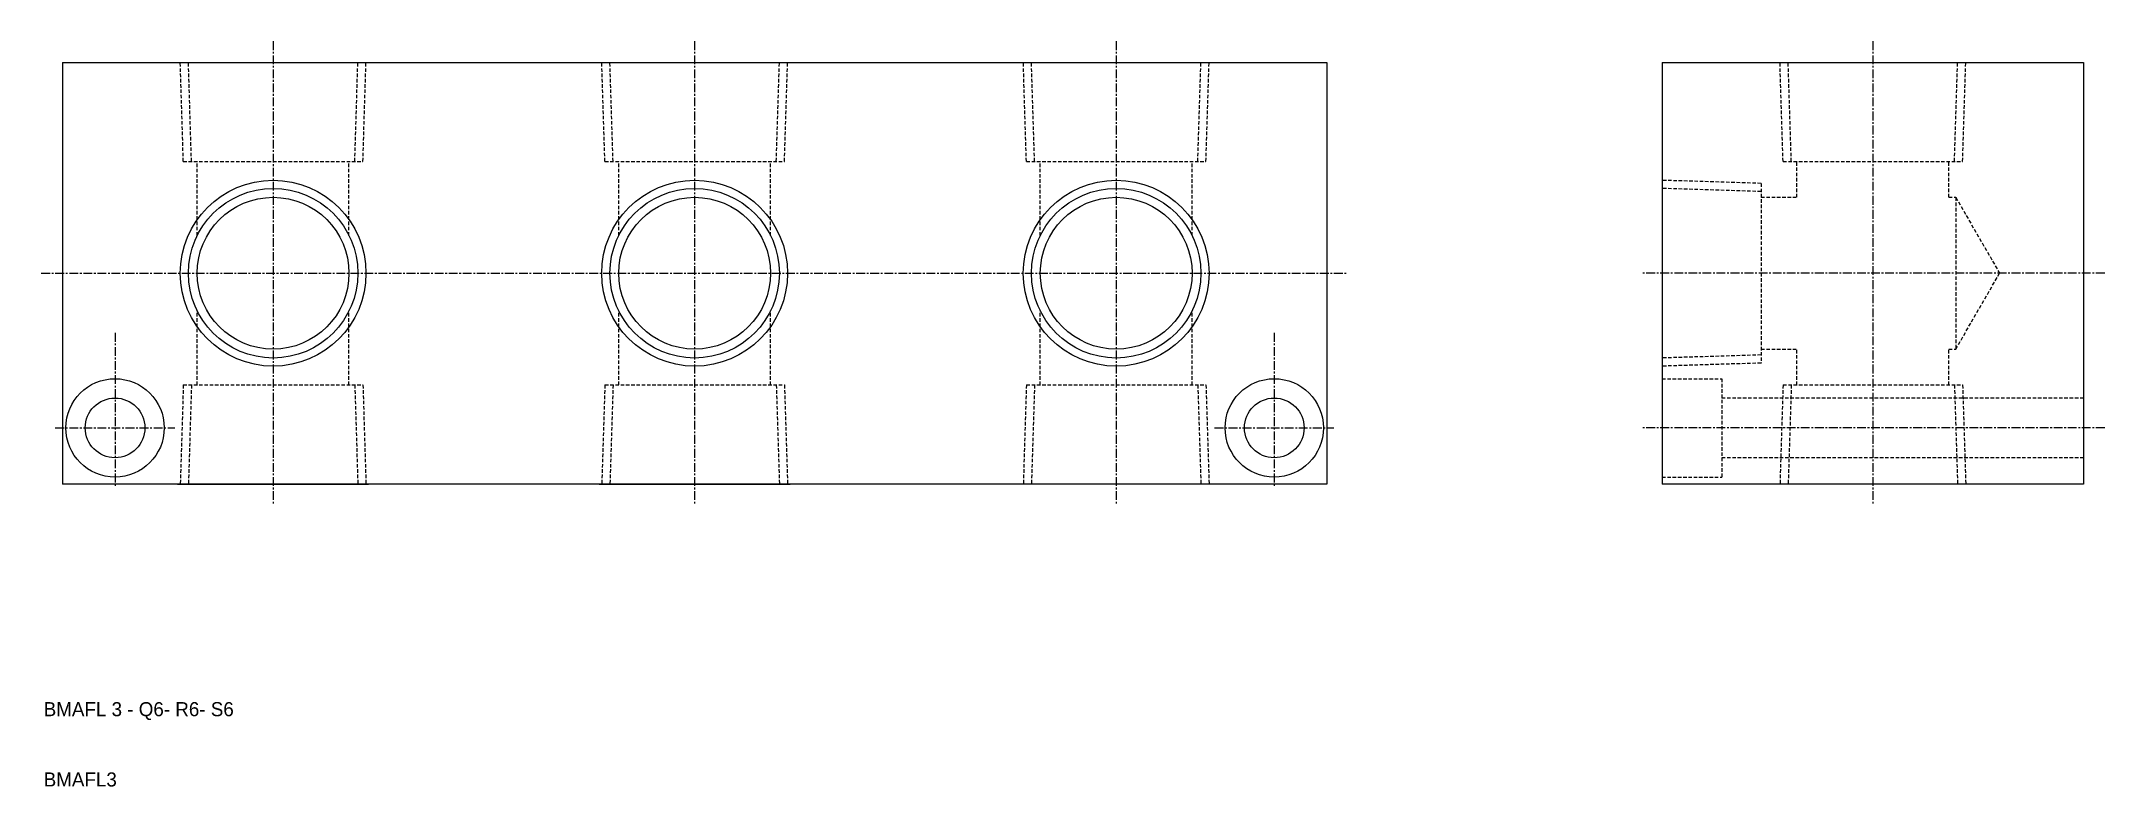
# Model space of a CAD drawing. Extents: x 1318 to 1612, y 55 to 161.
import ezdxf

# ---------------------------------------------------------------- set-up
doc = ezdxf.new("R2010")
doc.units = 0
doc.linetypes.add('CENTER', pattern=[2, 1.25, -0.25, 0.25, -0.25])
doc.linetypes.add('DASHED', pattern=[0.75, 0.5, -0.25])
doc.layers.get('0').update_dxf_attribs({"linetype": 'CONTINUOUS'})
doc.layers.add('CENTER', color=1, linetype='CENTER')

msp = doc.modelspace()

# ---------------------------------------------------------------- linework, layer by layer
at = {"color": 7, "linetype": 'CONTINUOUS'}
for p, q in [((1321.19, 158.15), (1501.19, 158.15)), ((1321.19, 158.15), (1321.19, 98.15)), ((1337.59, 158.15), (1364.79, 158.15)), ((1397.59, 158.15), (1424.79, 158.15)), ((1457.59, 158.15), (1484.79, 158.15)), ((1501.19, 158.15), (1501.19, 98.15)), ((1548.89, 158.15), (1608.89, 158.15)), ((1548.89, 158.15), (1548.89, 98.15)), ((1608.89, 158.15), (1608.89, 98.15)), ((1501.19, 98.15), (1321.19, 98.15)), ((1337.59, 98.15), (1364.79, 98.15)), ((1397.59, 98.15), (1424.79, 98.15)), ((1608.89, 98.15), (1548.89, 98.15))]:
    msp.add_line(p, q, dxfattribs=at)
at = {"color": 3, "linetype": 'DASHED'}
for p, q in [((1338.41, 144.05), (1337.97, 158.15)), ((1339.57, 144.05), (1339.13, 158.15)), ((1362.81, 144.05), (1363.25, 158.15)), ((1363.97, 144.05), (1364.41, 158.15)), ((1398.41, 144.05), (1397.97, 158.15)), ((1399.57, 144.05), (1399.13, 158.15)), ((1422.81, 144.05), (1423.25, 158.15)), ((1423.97, 144.05), (1424.41, 158.15)), ((1458.41, 144.05), (1457.97, 158.15)), ((1459.57, 144.05), (1459.13, 158.15)), ((1482.81, 144.05), (1483.25, 158.15)), ((1483.97, 144.05), (1484.41, 158.15)), ((1566.11, 144.05), (1565.67, 158.15)), ((1567.28, 144.05), (1566.84, 158.15)), ((1590.51, 144.05), (1590.95, 158.15)), ((1591.67, 144.05), (1592.11, 158.15)), ((1338.41, 144.05), (1363.97, 144.05)), ((1340.39, 133.51), (1340.39, 144.05)), ((1361.99, 133.51), (1361.99, 144.05)), ((1398.41, 144.05), (1423.97, 144.05)), ((1400.39, 133.51), (1400.39, 144.05)), ((1421.99, 133.51), (1421.99, 144.05)), ((1458.41, 144.05), (1483.97, 144.05)), ((1460.39, 133.51), (1460.39, 144.05)), ((1481.99, 133.51), (1481.99, 144.05)), ((1566.11, 144.05), (1591.67, 144.05)), ((1568.09, 138.95), (1568.09, 144.05)), ((1589.69, 138.95), (1589.69, 144.05)), ((1562.99, 140.93), (1548.89, 141.37)), ((1562.99, 139.77), (1548.89, 140.21)), ((1562.99, 140.93), (1562.99, 115.37)), ((1562.99, 138.95), (1568.09, 138.95)), ((1589.69, 138.95), (1590.69, 138.95)), ((1590.69, 138.95), (1596.93, 128.15)), ((1590.69, 138.95), (1590.69, 117.35)), ((1590.69, 117.35), (1596.93, 128.15)), ((1340.39, 112.25), (1340.39, 122.79)), ((1361.99, 112.25), (1361.99, 122.79)), ((1400.39, 112.25), (1400.39, 122.79)), ((1421.99, 112.25), (1421.99, 122.79)), ((1460.39, 112.25), (1460.39, 122.79)), ((1481.99, 112.25), (1481.99, 122.79)), ((1562.99, 116.53), (1548.89, 116.09)), ((1562.99, 115.37), (1548.89, 114.93)), ((1562.99, 117.35), (1568.09, 117.35)), ((1568.09, 112.25), (1568.09, 117.35)), ((1589.69, 112.25), (1589.69, 117.35)), ((1589.69, 117.35), (1590.69, 117.35)), ((1338.41, 112.25), (1337.97, 98.15)), ((1338.41, 112.25), (1363.97, 112.25)), ((1339.57, 112.25), (1339.13, 98.15)), ((1362.81, 112.25), (1363.25, 98.15)), ((1363.97, 112.25), (1364.41, 98.15)), ((1398.41, 112.25), (1397.97, 98.15)), ((1398.41, 112.25), (1423.97, 112.25)), ((1399.57, 112.25), (1399.13, 98.15)), ((1422.81, 112.25), (1423.25, 98.15)), ((1423.97, 112.25), (1424.41, 98.15)), ((1458.41, 112.25), (1457.97, 98.15)), ((1458.41, 112.25), (1483.97, 112.25)), ((1459.57, 112.25), (1459.13, 98.15)), ((1482.81, 112.25), (1483.25, 98.15)), ((1483.97, 112.25), (1484.41, 98.15)), ((1548.89, 113.15), (1557.39, 113.15)), ((1557.39, 113.15), (1557.39, 99.15)), ((1566.11, 112.25), (1565.67, 98.15)), ((1566.11, 112.25), (1591.67, 112.25)), ((1567.28, 112.25), (1566.84, 98.15)), ((1590.51, 112.25), (1590.95, 98.15)), ((1591.67, 112.25), (1592.11, 98.15)), ((1608.89, 110.4), (1557.39, 110.4)), ((1608.89, 101.9), (1557.39, 101.9)), ((1548.89, 99.15), (1557.39, 99.15))]:
    msp.add_line(p, q, dxfattribs=at)
at = {"color": 3, "linetype": 'CONTINUOUS'}
for centre in [(1351.19, 128.15), (1411.19, 128.15), (1471.19, 128.15)]:
    msp.add_circle(centre, 13.22, dxfattribs=at)
at = {"color": 7, "linetype": 'CONTINUOUS'}
for centre, radius in [((1351.19, 128.15), 12.06), ((1351.19, 128.15), 10.8), ((1411.19, 128.15), 12.06), ((1411.19, 128.15), 10.8), ((1471.19, 128.15), 12.06), ((1471.19, 128.15), 10.8), ((1328.69, 106.15), 7), ((1493.69, 106.15), 7), ((1328.69, 106.15), 4.25), ((1493.69, 106.15), 4.25)]:
    msp.add_circle(centre, radius, dxfattribs=at)
at = {"layer": 'CENTER', "color": 1, "linetype": 'CENTER'}
for p, q in [((1351.19, 161.15), (1351.19, 95.15)), ((1411.19, 161.15), (1411.19, 95.15)), ((1471.19, 161.15), (1471.19, 95.15)), ((1471.19, 161.15), (1471.19, 95.15)), ((1578.89, 161.15), (1578.89, 95.15)), ((1318.19, 128.15), (1504.19, 128.15)), ((1611.89, 128.15), (1545.89, 128.15)), ((1328.69, 119.65), (1328.69, 97.65)), ((1493.69, 119.65), (1493.69, 97.65)), ((1320.19, 106.15), (1337.19, 106.15)), ((1485.19, 106.15), (1502.19, 106.15)), ((1611.89, 106.15), (1545.89, 106.15))]:
    msp.add_line(p, q, dxfattribs=at)

# ---------------------------------------------------------------- texts
at = {"color": 7, "linetype": 'CONTINUOUS'}
for s, p in [('BMAFL 3 - Q6- R6- S6', (1318.54, 65.13)), ('BMAFL3', (1318.54, 55.13))]:
    msp.add_text(s, height=2, dxfattribs=at).set_placement(p)

doc.saveas('drawing.dxf')
